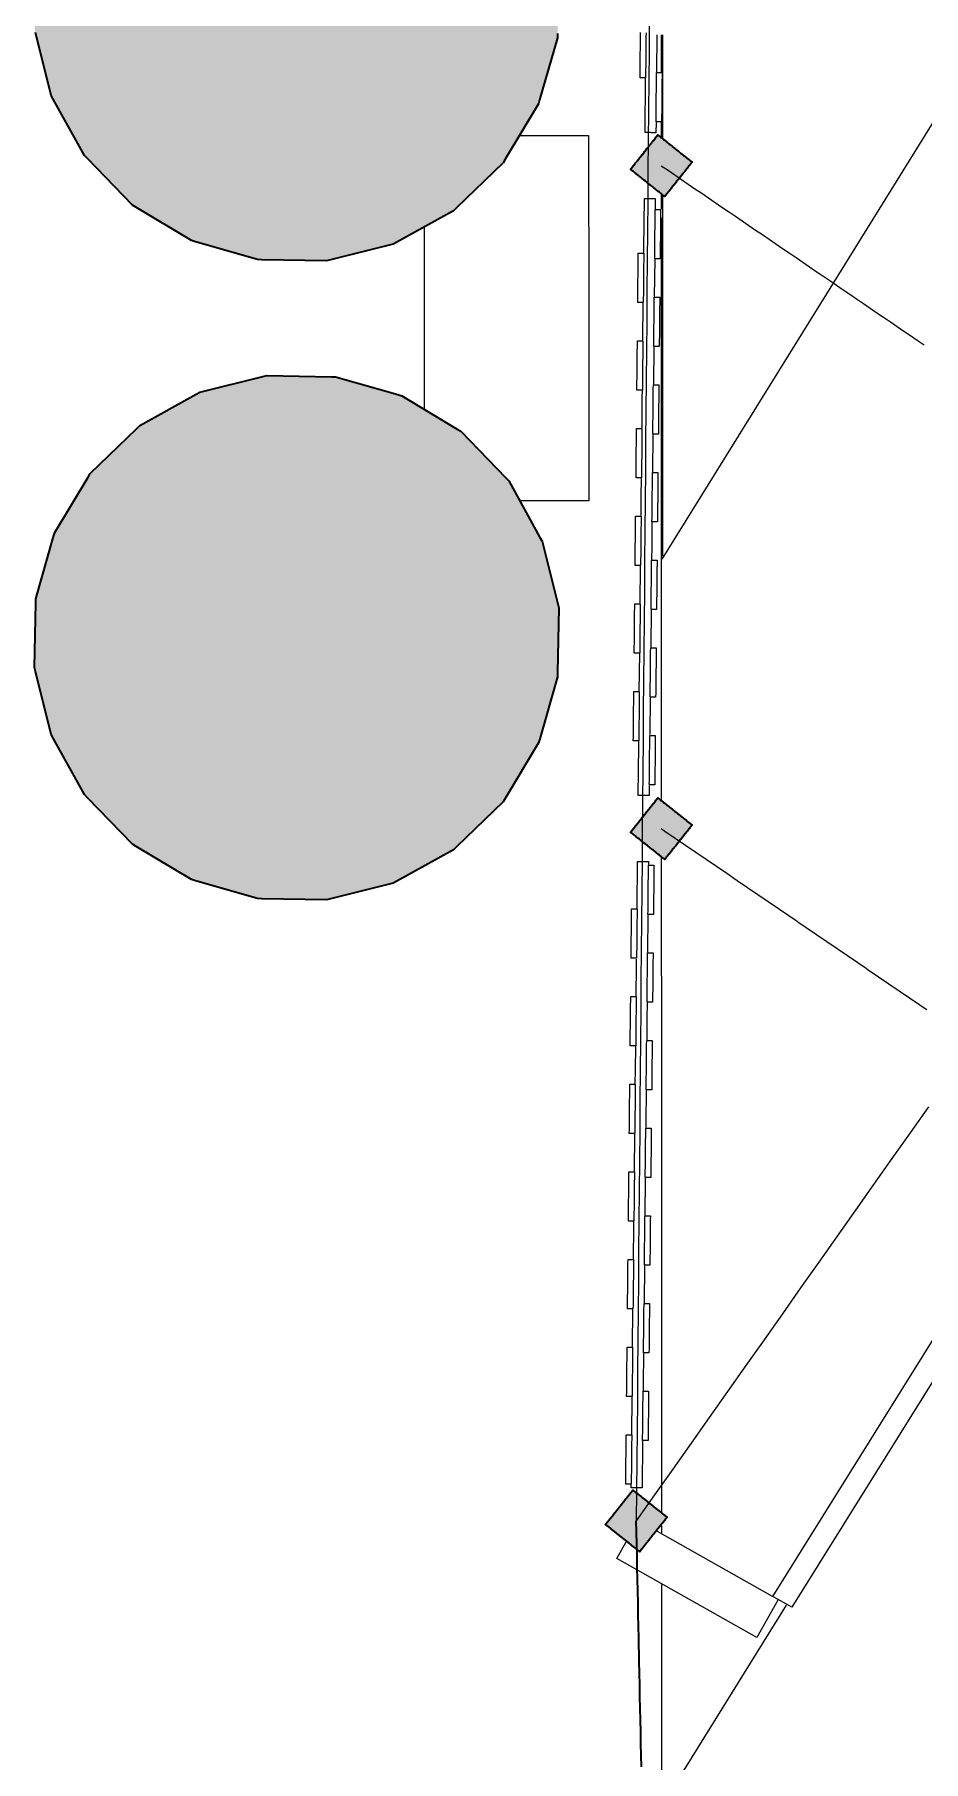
# Model space of a CAD drawing. Header units: millimetres. Extents: x -31757 to 121236, y -27283 to 63658.
# Drawn here: x 23527 to 25962, y 3077 to 7806 of the extents above; entities that cross this region are included whole.
import ezdxf

# ---------------------------------------------------------------- set-up
doc = ezdxf.new("R2010")
doc.units = ezdxf.units.MM
for name, color, linetype, lineweight in [('01_切断（構造・壁）', 7, 'Continuous', 35), ('10_見えがかり', 7, 'Continuous', 13), ('11_見えがかり（家具）', 8, 'Continuous', 9), ('30_敷地・外構', 8, 'Continuous', 9)]:
    doc.layers.add(name, color=color, linetype=linetype, lineweight=lineweight)

msp = doc.modelspace()

# ---------------------------------------------------------------- hatches: boundary and pattern name
at = {"layer": '01_切断（構造・壁）'}
for points in [[(24907.3, 7616.4), (24816, 7464.6), (24810.1, 7454.8), (24682.7, 7331.7), (24674.5, 7323.8), (24519.5, 7237.9), (24509.5, 7232.3), (24337.6, 7189.5), (24326.5, 7186.7), (24149.4, 7189.8), (24137.9, 7190), (23967.7, 7238.8), (23956.6, 7242), (23804.8, 7333.2), (23795, 7339.1), (23671.9, 7466.5), (23664, 7474.8), (23578.1, 7629.7), (23572.5, 7639.7), (23529.7, 7811.6), (23526.9, 7822.7), (23530, 7999.8), (23530.2, 8011.3), (23579, 8181.6), (23582.2, 8192.6), (23673.4, 8344.4), (23679.3, 8354.3), (23806.8, 8477.3), (23815, 8485.3), (23969.9, 8571.1), (23979.9, 8576.7), (24151.8, 8619.6), (24162.9, 8622.3), (24340, 8619.2), (24351.5, 8619), (24521.8, 8570.2), (24532.8, 8567), (24684.6, 8475.8), (24694.5, 8469.9), (24817.5, 8342.5), (24825.5, 8334.2), (24911.3, 8179.3), (24916.9, 8169.3), (24959.8, 7997.4), (24962.5, 7986.3), (24959.4, 7809.2), (24959.2, 7797.7), (24910.4, 7627.5)], [(25167.1, 7431.2), (25165.6, 7432.5), (25159.3, 7437.5), (25160.6, 7439), (25165.5, 7445.3), (25166.8, 7446.8), (25171.8, 7453.1), (25173, 7454.7), (25178, 7460.9), (25179.2, 7462.5), (25184.2, 7468.8), (25185.5, 7470.3), (25190.4, 7476.6), (25191.7, 7478.1), (25196.7, 7484.4), (25197.9, 7486), (25202.9, 7492.2), (25204.1, 7493.8), (25209.1, 7500.1), (25210.4, 7501.6), (25215.3, 7507.9), (25216.6, 7509.5), (25221.6, 7515.7), (25222.8, 7517.3), (25227.8, 7523.5), (25229, 7525.1), (25234, 7531.4), (25235.6, 7530.1), (25241.8, 7525.1), (25243.4, 7523.9), (25249.7, 7518.9), (25251.2, 7517.7), (25257.5, 7512.7), (25259.1, 7511.4), (25265.3, 7506.5), (25266.9, 7505.2), (25273.1, 7500.2), (25274.7, 7499), (25281, 7494), (25282.5, 7492.8), (25288.8, 7487.8), (25290.4, 7486.5), (25296.6, 7481.6), (25298.2, 7480.3), (25304.5, 7475.3), (25306, 7474.1), (25312.3, 7469.1), (25313.8, 7467.9), (25320.1, 7462.9), (25321.7, 7461.6), (25327.9, 7456.7), (25326.7, 7455.1), (25321.7, 7448.8), (25320.5, 7447.3), (25315.5, 7441), (25314.2, 7439.4), (25309.3, 7433.2), (25308, 7431.6), (25303, 7425.4), (25301.8, 7423.8), (25296.8, 7417.5), (25295.6, 7416), (25290.6, 7409.7), (25289.3, 7408.1), (25284.4, 7401.9), (25283.1, 7400.3), (25278.1, 7394.1), (25276.9, 7392.5), (25271.9, 7386.2), (25270.7, 7384.7), (25265.7, 7378.4), (25264.4, 7376.8), (25259.5, 7370.6), (25258.2, 7369), (25253.2, 7362.7), (25251.7, 7364), (25245.4, 7369), (25243.8, 7370.2), (25237.6, 7375.2), (25236, 7376.4), (25229.8, 7381.4), (25228.2, 7382.7), (25221.9, 7387.7), (25220.4, 7388.9), (25214.1, 7393.9), (25212.5, 7395.1), (25206.3, 7400.1), (25204.7, 7401.3), (25198.4, 7406.3), (25196.9, 7407.6), (25190.6, 7412.6), (25189.1, 7413.8), (25182.8, 7418.8), (25181.2, 7420), (25175, 7425), (25173.4, 7426.2)], [(24907.3, 5866.4), (24816.1, 5714.6), (24810.2, 5704.8), (24682.8, 5581.7), (24674.5, 5573.8), (24519.6, 5487.9), (24509.6, 5482.3), (24337.7, 5439.5), (24326.6, 5436.7), (24149.5, 5439.8), (24138, 5440), (23967.8, 5488.8), (23956.7, 5492), (23804.9, 5583.2), (23795.1, 5589.1), (23672, 5716.5), (23664.1, 5724.8), (23578.2, 5879.7), (23572.6, 5889.7), (23529.8, 6061.6), (23527, 6072.7), (23530.1, 6249.8), (23530.3, 6261.3), (23579.1, 6431.6), (23582.3, 6442.6), (23673.5, 6594.4), (23679.4, 6604.3), (23806.9, 6727.3), (23815.1, 6735.3), (23970, 6821.1), (23980, 6826.7), (24151.9, 6869.6), (24163, 6872.3), (24340.1, 6869.2), (24351.6, 6869), (24521.9, 6820.2), (24532.9, 6817), (24684.7, 6725.8), (24694.6, 6719.9), (24817.6, 6592.5), (24825.6, 6584.2), (24911.4, 6429.3), (24917, 6419.3), (24959.9, 6247.4), (24962.6, 6236.3), (24959.5, 6059.2), (24959.3, 6047.7), (24910.5, 5877.5)], [(25167.2, 5615.9), (25165.7, 5617.1), (25159.4, 5622.1), (25160.7, 5623.6), (25165.6, 5629.9), (25166.9, 5631.5), (25171.9, 5637.7), (25173.1, 5639.3), (25178.1, 5645.6), (25179.3, 5647.1), (25184.3, 5653.4), (25185.6, 5654.9), (25190.5, 5661.2), (25191.8, 5662.8), (25196.8, 5669), (25198, 5670.6), (25203, 5676.9), (25204.2, 5678.4), (25209.2, 5684.7), (25210.5, 5686.3), (25215.4, 5692.5), (25216.7, 5694.1), (25221.7, 5700.3), (25222.9, 5701.9), (25227.9, 5708.2), (25229.1, 5709.7), (25234.1, 5716), (25235.7, 5714.7), (25241.9, 5709.8), (25243.5, 5708.5), (25249.8, 5703.5), (25251.3, 5702.3), (25257.6, 5697.3), (25259.2, 5696.1), (25265.4, 5691.1), (25267, 5689.8), (25273.3, 5684.9), (25274.8, 5683.6), (25281.1, 5678.6), (25282.6, 5677.4), (25288.9, 5672.4), (25290.5, 5671.2), (25296.7, 5666.2), (25298.3, 5664.9), (25304.6, 5660), (25306.1, 5658.7), (25312.4, 5653.7), (25313.9, 5652.5), (25320.2, 5647.5), (25321.8, 5646.3), (25328, 5641.3), (25326.8, 5639.7), (25321.8, 5633.5), (25320.6, 5631.9), (25315.6, 5625.6), (25314.3, 5624.1), (25309.4, 5617.8), (25308.1, 5616.2), (25303.1, 5610), (25301.9, 5608.4), (25296.9, 5602.2), (25295.7, 5600.6), (25290.7, 5594.3), (25289.4, 5592.8), (25284.5, 5586.5), (25283.2, 5584.9), (25278.2, 5578.7), (25277, 5577.1), (25272, 5570.9), (25270.8, 5569.3), (25265.8, 5563), (25264.5, 5561.5), (25259.6, 5555.2), (25258.3, 5553.6), (25253.3, 5547.4), (25251.8, 5548.6), (25245.5, 5553.6), (25243.9, 5554.8), (25237.7, 5559.8), (25236.1, 5561.1), (25229.9, 5566.1), (25228.3, 5567.3), (25222, 5572.3), (25220.5, 5573.5), (25214.2, 5578.5), (25212.6, 5579.7), (25206.4, 5584.7), (25204.8, 5586), (25198.5, 5591), (25197, 5592.2), (25190.7, 5597.2), (25189.2, 5598.4), (25182.9, 5603.4), (25181.3, 5604.6), (25175.1, 5609.6), (25173.5, 5610.9)], [(25098.7, 3720.2), (25098.3, 3720.5), (25090.9, 3726.4), (25091.2, 3726.8), (25097.1, 3734.3), (25097.5, 3734.7), (25103.4, 3742.1), (25103.7, 3742.5), (25109.6, 3749.9), (25109.9, 3750.3), (25115.8, 3757.7), (25116.1, 3758.2), (25122, 3765.6), (25122.4, 3766), (25128.3, 3773.4), (25128.6, 3773.8), (25134.5, 3781.2), (25134.8, 3781.6), (25140.7, 3789), (25141, 3789.5), (25146.9, 3796.9), (25147.3, 3797.3), (25153.2, 3804.7), (25153.5, 3805.1), (25159.4, 3812.5), (25159.7, 3812.9), (25165.6, 3820.3), (25166, 3820), (25173.4, 3814.1), (25173.8, 3813.8), (25181.3, 3807.9), (25181.7, 3807.6), (25189.1, 3801.7), (25189.5, 3801.3), (25196.9, 3795.4), (25197.3, 3795.1), (25204.7, 3789.2), (25205.2, 3788.9), (25212.6, 3783), (25213, 3782.7), (25220.4, 3776.8), (25220.8, 3776.4), (25228.2, 3770.5), (25228.6, 3770.2), (25236, 3764.3), (25236.5, 3764), (25243.9, 3758.1), (25244.3, 3757.8), (25251.7, 3751.9), (25252.1, 3751.5), (25259.5, 3745.6), (25259.2, 3745.2), (25253.3, 3737.8), (25253, 3737.4), (25247.1, 3730), (25246.7, 3729.6), (25240.8, 3722.2), (25240.5, 3721.8), (25234.6, 3714.3), (25234.3, 3713.9), (25228.4, 3706.5), (25228.1, 3706.1), (25222.2, 3698.7), (25221.8, 3698.3), (25215.9, 3690.9), (25215.6, 3690.5), (25209.7, 3683), (25209.4, 3682.6), (25203.5, 3675.2), (25203.2, 3674.8), (25197.3, 3667.4), (25196.9, 3667), (25191, 3659.6), (25190.7, 3659.1), (25184.8, 3651.7), (25184.4, 3652.1), (25177, 3658), (25176.6, 3658.3), (25169.2, 3664.2), (25168.8, 3664.5), (25161.3, 3670.4), (25160.9, 3670.7), (25153.5, 3676.6), (25153.1, 3677), (25145.7, 3682.9), (25145.3, 3683.2), (25137.9, 3689.1), (25137.5, 3689.4), (25130, 3695.3), (25129.6, 3695.6), (25122.2, 3701.5), (25121.8, 3701.9), (25114.4, 3707.8), (25114, 3708.1), (25106.6, 3714), (25106.1, 3714.3)]]:
    msp.add_hatch(color=7, dxfattribs=at).paths.add_polyline_path(points)

# ---------------------------------------------------------------- linework, layer by layer
for points in [[(24907.3, 7616.4), (24816, 7464.6), (24810.1, 7454.8), (24682.7, 7331.7), (24674.5, 7323.8), (24519.5, 7237.9), (24509.5, 7232.3), (24337.6, 7189.5), (24326.5, 7186.7), (24149.4, 7189.8), (24137.9, 7190), (23967.7, 7238.8), (23956.6, 7242), (23804.8, 7333.2), (23795, 7339.1), (23671.9, 7466.5), (23664, 7474.8), (23578.1, 7629.7), (23572.5, 7639.7), (23529.7, 7811.6)], [(24959.4, 7809.2), (24959.2, 7797.7), (24910.4, 7627.5), (24907.3, 7616.4)], [(25167.1, 7431.2), (25165.6, 7432.5), (25159.3, 7437.5), (25160.6, 7439), (25165.5, 7445.3), (25166.8, 7446.8), (25171.8, 7453.1), (25173, 7454.7), (25178, 7460.9), (25179.2, 7462.5), (25184.2, 7468.8), (25185.5, 7470.3), (25190.4, 7476.6), (25191.7, 7478.1), (25196.7, 7484.4), (25197.9, 7486), (25202.9, 7492.2), (25204.1, 7493.8), (25209.1, 7500.1), (25210.4, 7501.6), (25215.3, 7507.9), (25216.6, 7509.5), (25221.6, 7515.7), (25222.8, 7517.3), (25227.8, 7523.5), (25229, 7525.1), (25234, 7531.4), (25235.6, 7530.1), (25241.8, 7525.1), (25243.4, 7523.9), (25249.7, 7518.9), (25251.2, 7517.7), (25257.5, 7512.7), (25259.1, 7511.4), (25265.3, 7506.5), (25266.9, 7505.2), (25273.1, 7500.2), (25274.7, 7499), (25281, 7494), (25282.5, 7492.8), (25288.8, 7487.8), (25290.4, 7486.5), (25296.6, 7481.6), (25298.2, 7480.3), (25304.5, 7475.3), (25306, 7474.1), (25312.3, 7469.1), (25313.8, 7467.9), (25320.1, 7462.9), (25321.7, 7461.6), (25327.9, 7456.7), (25326.7, 7455.1), (25321.7, 7448.8), (25320.5, 7447.3), (25315.5, 7441), (25314.2, 7439.4), (25309.3, 7433.2), (25308, 7431.6), (25303, 7425.4), (25301.8, 7423.8), (25296.8, 7417.5), (25295.6, 7416), (25290.6, 7409.7), (25289.3, 7408.1), (25284.4, 7401.9), (25283.1, 7400.3), (25278.1, 7394.1), (25276.9, 7392.5), (25271.9, 7386.2), (25270.7, 7384.7), (25265.7, 7378.4), (25264.4, 7376.8), (25259.5, 7370.6), (25258.2, 7369), (25253.2, 7362.7), (25251.7, 7364), (25245.4, 7369), (25243.8, 7370.2), (25237.6, 7375.2), (25236, 7376.4), (25229.8, 7381.4), (25228.2, 7382.7), (25221.9, 7387.7), (25220.4, 7388.9), (25214.1, 7393.9), (25212.5, 7395.1), (25206.3, 7400.1), (25204.7, 7401.3), (25198.4, 7406.3), (25196.9, 7407.6), (25190.6, 7412.6), (25189.1, 7413.8), (25182.8, 7418.8), (25181.2, 7420), (25175, 7425), (25173.4, 7426.2), (25167.1, 7431.2)], [(24907.3, 5866.4), (24816.1, 5714.6), (24810.2, 5704.8), (24682.8, 5581.7), (24674.5, 5573.8), (24519.6, 5487.9), (24509.6, 5482.3), (24337.7, 5439.5), (24326.6, 5436.7), (24149.5, 5439.8), (24138, 5440), (23967.8, 5488.8), (23956.7, 5492), (23804.9, 5583.2), (23795.1, 5589.1), (23672, 5716.5), (23664.1, 5724.8), (23578.2, 5879.7), (23572.6, 5889.7), (23529.8, 6061.6), (23527, 6072.7), (23530.1, 6249.8), (23530.3, 6261.3), (23579.1, 6431.6), (23582.3, 6442.6), (23673.5, 6594.4), (23679.4, 6604.3), (23806.9, 6727.3), (23815.1, 6735.3), (23970, 6821.1), (23980, 6826.7), (24151.9, 6869.6), (24163, 6872.3), (24340.1, 6869.2), (24351.6, 6869), (24521.9, 6820.2), (24532.9, 6817), (24684.7, 6725.8), (24694.6, 6719.9), (24817.6, 6592.5), (24825.6, 6584.2), (24911.4, 6429.3), (24917, 6419.3), (24959.9, 6247.4), (24962.6, 6236.3), (24959.5, 6059.2), (24959.3, 6047.7), (24910.5, 5877.5), (24907.3, 5866.4)], [(25167.2, 5615.9), (25165.7, 5617.1), (25159.4, 5622.1), (25160.7, 5623.6), (25165.6, 5629.9), (25166.9, 5631.5), (25171.9, 5637.7), (25173.1, 5639.3), (25178.1, 5645.6), (25179.3, 5647.1), (25184.3, 5653.4), (25185.6, 5654.9), (25190.5, 5661.2), (25191.8, 5662.8), (25196.8, 5669), (25198, 5670.6), (25203, 5676.9), (25204.2, 5678.4), (25209.2, 5684.7), (25210.5, 5686.3), (25215.4, 5692.5), (25216.7, 5694.1), (25221.7, 5700.3), (25222.9, 5701.9), (25227.9, 5708.2), (25229.1, 5709.7), (25234.1, 5716), (25235.7, 5714.7), (25241.9, 5709.8), (25243.5, 5708.5), (25249.8, 5703.5), (25251.3, 5702.3), (25257.6, 5697.3), (25259.2, 5696.1), (25265.4, 5691.1), (25267, 5689.8), (25273.3, 5684.9), (25274.8, 5683.6), (25281.1, 5678.6), (25282.6, 5677.4), (25288.9, 5672.4), (25290.5, 5671.2), (25296.7, 5666.2), (25298.3, 5664.9), (25304.6, 5660), (25306.1, 5658.7), (25312.4, 5653.7), (25313.9, 5652.5), (25320.2, 5647.5), (25321.8, 5646.3), (25328, 5641.3), (25326.8, 5639.7), (25321.8, 5633.5), (25320.6, 5631.9), (25315.6, 5625.6), (25314.3, 5624.1), (25309.4, 5617.8), (25308.1, 5616.2), (25303.1, 5610), (25301.9, 5608.4), (25296.9, 5602.2), (25295.7, 5600.6), (25290.7, 5594.3), (25289.4, 5592.8), (25284.5, 5586.5), (25283.2, 5584.9), (25278.2, 5578.7), (25277, 5577.1), (25272, 5570.9), (25270.8, 5569.3), (25265.8, 5563), (25264.5, 5561.5), (25259.6, 5555.2), (25258.3, 5553.6), (25253.3, 5547.4), (25251.8, 5548.6), (25245.5, 5553.6), (25243.9, 5554.8), (25237.7, 5559.8), (25236.1, 5561.1), (25229.9, 5566.1), (25228.3, 5567.3), (25222, 5572.3), (25220.5, 5573.5), (25214.2, 5578.5), (25212.6, 5579.7), (25206.4, 5584.7), (25204.8, 5586), (25198.5, 5591), (25197, 5592.2), (25190.7, 5597.2), (25189.2, 5598.4), (25182.9, 5603.4), (25181.3, 5604.6), (25175.1, 5609.6), (25173.5, 5610.9), (25167.2, 5615.9)], [(25098.7, 3720.2), (25098.3, 3720.5), (25090.9, 3726.4), (25091.2, 3726.8), (25097.1, 3734.3), (25097.5, 3734.7), (25103.4, 3742.1), (25103.7, 3742.5), (25109.6, 3749.9), (25109.9, 3750.3), (25115.8, 3757.7), (25116.1, 3758.2), (25122, 3765.6), (25122.4, 3766), (25128.3, 3773.4), (25128.6, 3773.8), (25134.5, 3781.2), (25134.8, 3781.6), (25140.7, 3789), (25141, 3789.5), (25146.9, 3796.9), (25147.3, 3797.3), (25153.2, 3804.7), (25153.5, 3805.1), (25159.4, 3812.5), (25159.7, 3812.9), (25165.6, 3820.3), (25166, 3820), (25173.4, 3814.1), (25173.8, 3813.8), (25181.3, 3807.9), (25181.7, 3807.6), (25189.1, 3801.7), (25189.5, 3801.3), (25196.9, 3795.4), (25197.3, 3795.1), (25204.7, 3789.2), (25205.2, 3788.9), (25212.6, 3783), (25213, 3782.7), (25220.4, 3776.8), (25220.8, 3776.4), (25228.2, 3770.5), (25228.6, 3770.2), (25236, 3764.3), (25236.5, 3764), (25243.9, 3758.1), (25244.3, 3757.8), (25251.7, 3751.9), (25252.1, 3751.5), (25259.5, 3745.6), (25259.2, 3745.2), (25253.3, 3737.8), (25253, 3737.4), (25247.1, 3730), (25246.7, 3729.6), (25240.8, 3722.2), (25240.5, 3721.8), (25234.6, 3714.3), (25234.3, 3713.9), (25228.4, 3706.5), (25228.1, 3706.1), (25222.2, 3698.7), (25221.8, 3698.3), (25215.9, 3690.9), (25215.6, 3690.5), (25209.7, 3683), (25209.4, 3682.6), (25203.5, 3675.2), (25203.2, 3674.8), (25197.3, 3667.4), (25196.9, 3667), (25191, 3659.6), (25190.7, 3659.1), (25184.8, 3651.7), (25184.4, 3652.1), (25177, 3658), (25176.6, 3658.3), (25169.2, 3664.2), (25168.8, 3664.5), (25161.3, 3670.4), (25160.9, 3670.7), (25153.5, 3676.6), (25153.1, 3677), (25145.7, 3682.9), (25145.3, 3683.2), (25137.9, 3689.1), (25137.5, 3689.4), (25130, 3695.3), (25129.6, 3695.6), (25122.2, 3701.5), (25121.8, 3701.9), (25114.4, 3707.8), (25114, 3708.1), (25106.6, 3714), (25106.1, 3714.3), (25098.7, 3720.2)], [(25189.2, 3062.3), (25188.6, 3093.5), (25188.6, 3094.4), (25187.9, 3125.6), (25187.9, 3126.5), (25187.2, 3157.8), (25187.2, 3158.7), (25186.6, 3189.9), (25186.6, 3190.8), (25185.9, 3222), (25185.9, 3222.9), (25185.2, 3254.1), (25185.2, 3255), (25184.6, 3286.3), (25184.6, 3287.2), (25183.9, 3318.4), (25183.9, 3319.3), (25183.2, 3350.5), (25183.2, 3351.4), (25182.6, 3382.6), (25182.5, 3383.5), (25181.9, 3414.8), (25181.9, 3415.7), (25181.2, 3446.9), (25181.2, 3447.8), (25180.6, 3479), (25180.5, 3479.9), (25179.9, 3511.2), (25179.9, 3512), (25179.2, 3543.3), (25179.2, 3544.2), (25178.6, 3575.4), (25178.5, 3576.3), (25177.9, 3607.5), (25177.9, 3608.4), (25177.2, 3639.7), (25177.2, 3640.6), (25176.6, 3671.8), (25176.5, 3672.7), (25175.9, 3703.9), (25175.9, 3704.8), (25175.2, 3736)]]:
    msp.add_lwpolyline(points, dxfattribs=at)
at = {"layer": '10_見えがかり'}
for points in [[(25245.7, 6369.4), (28250.5, 11210.9)], [(25548.7, 3528.9), (28639.8, 8482.1)], [(28691.2, 8451.1), (25600.9, 3499.4), (25548.7, 3528.9)], [(25201.8, 7811.4), (25201.7, 7800.1), (25201.6, 7788.9), (25201.5, 7777.6), (25201.3, 7766.4), (25201.2, 7755.1), (25201, 7732.6), (25200.9, 7721.4), (25200.8, 7710.1), (25200.7, 7698.9), (25200.5, 7687.6), (25199.3, 7687.7), (25198, 7687.7), (25196.8, 7687.7), (25195.5, 7687.7), (25194.3, 7687.7), (25191.8, 7687.7), (25190.5, 7687.8), (25189.3, 7687.8), (25188, 7687.8), (25186.8, 7687.8), (25185.5, 7687.8), (25185.7, 7699.1), (25185.8, 7710.3), (25185.9, 7721.5), (25186, 7732.8), (25186.1, 7744), (25186.2, 7755.3)], [(25186.2, 7755.3), (25186.3, 7766.5), (25186.5, 7777.8), (25186.6, 7789), (25186.8, 7811.5)], [(25231.7, 7805.3), (25230.7, 7704.3)], [(25243.6, 7805.2), (25243.6, 7704.2)], [(25247.7, 7523), (25247.7, 7805.4)], [(25229.3, 7565.3), (25229, 7537.4), (25224, 7537.5), (25221.5, 7537.5), (25219, 7537.5), (25216.5, 7537.5), (25214, 7537.6), (25211.5, 7537.6), (25209, 7537.6), (25206.5, 7537.6), (25204, 7537.7), (25201.5, 7537.7), (25199, 7537.7), (25200.5, 7685.6)], [(25230, 7634.8), (25230.2, 7657.3), (25230.3, 7668.6), (25230.5, 7679.8), (25230.6, 7691.1), (25230.7, 7702.3), (25231.9, 7702.3), (25233.2, 7702.3), (25235.7, 7702.3), (25238.2, 7702.3), (25240.7, 7702.2), (25241.9, 7702.2), (25243.2, 7702.2), (25244.4, 7702.2), (25245.7, 7702.2), (25245.6, 7690.9), (25245.5, 7679.7), (25245.3, 7668.4), (25245.2, 7657.2), (25245, 7634.7), (25244.8, 7612.2), (25244.7, 7600.9), (25244.4, 7578.4), (25244.3, 7567.2), (25243.1, 7567.2), (25241.8, 7567.2), (25240.6, 7567.2), (25239.3, 7567.2), (25238.1, 7567.3), (25236.8, 7567.3), (25235.6, 7567.3), (25233.1, 7567.3), (25231.8, 7567.3), (25230.6, 7567.3), (25229.3, 7567.3), (25229.4, 7578.6), (25229.5, 7589.8), (25229.7, 7601.1), (25229.8, 7612.3), (25229.9, 7623.6), (25230, 7634.8)], [(25243.6, 7565.2), (25243.6, 7526.3)], [(25195.7, 7209.4), (25195.8, 7221.1), (25197.2, 7357.3), (25202.2, 7357.3), (25204.7, 7357.3), (25207.2, 7357.2), (25209.7, 7357.2), (25219.7, 7357.1), (25222.2, 7357.1), (25227.2, 7357), (25226.9, 7329.1)], [(25243.6, 7367.8), (25243.6, 7327.9)], [(25247.8, 6376.6), (25247.8, 7364.6)], [(25226.2, 7259.6), (25226.4, 7282.1), (25226.5, 7293.3), (25226.7, 7315.8), (25226.9, 7327.1), (25228.1, 7327.1), (25229.4, 7327.1), (25231.9, 7327), (25233.1, 7327), (25234.4, 7327), (25235.6, 7327), (25236.9, 7327), (25239.4, 7327), (25240.6, 7326.9), (25241.9, 7326.9), (25241.7, 7315.7), (25241.6, 7304.4), (25241.5, 7293.2), (25241.4, 7281.9), (25241.2, 7259.4), (25241.1, 7248.2), (25240.9, 7236.9), (25240.8, 7225.7), (25240.7, 7214.4), (25240.6, 7203.2), (25240.5, 7191.9), (25239.2, 7191.9), (25238, 7192), (25236.7, 7192), (25234.2, 7192), (25233, 7192), (25231.7, 7192), (25230.5, 7192), (25228, 7192.1), (25226.7, 7192.1), (25225.5, 7192.1), (25225.6, 7203.3), (25225.9, 7237.1), (25226.1, 7248.3), (25226.2, 7259.6)], [(25243.6, 7304.6), (25243.7, 6904), (25243.7, 5904.1), (25243.7, 5710.9)], [(25183.1, 7207.5), (25185.6, 7207.5), (25186.9, 7207.5), (25188.1, 7207.5), (25189.4, 7207.5), (25190.6, 7207.4), (25193.1, 7207.4), (25194.4, 7207.4), (25195.6, 7207.4), (25195.5, 7196.1), (25195.4, 7184.9), (25195.3, 7173.6), (25195.2, 7162.4), (25194.9, 7139.9), (25194.7, 7117.4), (25194.6, 7106.2), (25194.5, 7094.9), (25194.4, 7083.7), (25194.3, 7072.4), (25193, 7072.4), (25191.8, 7072.4), (25190.5, 7072.4), (25189.3, 7072.5), (25188, 7072.5), (25186.8, 7072.5), (25185.5, 7072.5), (25184.3, 7072.5), (25183, 7072.5), (25181.8, 7072.5), (25180.5, 7072.5), (25179.3, 7072.6), (25179.4, 7083.8), (25179.5, 7095.1), (25179.6, 7106.3), (25179.7, 7117.6), (25179.8, 7128.8), (25180.1, 7151.3), (25180.2, 7162.6), (25180.5, 7196.3), (25180.6, 7207.5), (25183.1, 7207.5)], [(25225.5, 7190.1), (25224.4, 7089.1)], [(25193.2, 6969.4), (25194.2, 7070.4)], [(25223.7, 7019.6), (25223.8, 7030.8), (25224, 7042.1), (25224.2, 7064.6), (25224.3, 7075.8), (25224.4, 7087.1), (25225.7, 7087.1), (25226.9, 7087.1), (25228.2, 7087.1), (25229.4, 7087), (25230.7, 7087), (25233.2, 7087), (25235.7, 7087), (25236.9, 7087), (25238.2, 7087), (25239.4, 7086.9), (25239.3, 7075.7), (25239.1, 7053.2), (25238.8, 7030.7), (25238.6, 7008.2), (25238.4, 6985.7), (25238.1, 6963.2), (25238, 6951.9), (25236.8, 6952), (25235.5, 6952), (25234.3, 6952), (25233, 6952), (25231.8, 6952), (25230.5, 6952), (25229.3, 6952), (25228, 6952.1), (25226.8, 6952.1), (25225.5, 6952.1), (25224.3, 6952.1), (25223, 6952.1), (25223.1, 6963.4), (25223.3, 6974.6), (25223.4, 6985.9), (25223.5, 6997.1), (25223.6, 7008.3), (25223.7, 7019.6)], [(25177.5, 6900.1), (25177.6, 6911.3), (25177.7, 6922.6), (25177.8, 6933.8), (25178.1, 6956.3), (25178.2, 6967.6), (25179.4, 6967.5), (25180.7, 6967.5), (25181.9, 6967.5), (25183.2, 6967.5), (25184.4, 6967.5), (25185.7, 6967.5), (25186.9, 6967.5), (25189.4, 6967.4), (25190.7, 6967.4), (25191.9, 6967.4), (25193.2, 6967.4), (25193.1, 6956.2), (25193, 6944.9), (25192.8, 6933.7), (25192.7, 6922.4), (25192.6, 6911.2), (25192.5, 6899.9), (25192.4, 6888.7), (25192.3, 6877.4), (25192.2, 6866.2), (25192, 6854.9), (25191.9, 6843.7), (25191.8, 6832.4), (25190.6, 6832.4), (25189.3, 6832.4), (25188.1, 6832.5), (25186.8, 6832.5), (25185.6, 6832.5), (25184.3, 6832.5), (25183.1, 6832.5), (25181.8, 6832.5), (25180.6, 6832.5), (25179.3, 6832.5), (25178.1, 6832.6), (25176.8, 6832.6), (25176.9, 6843.8), (25177, 6855.1), (25177.2, 6866.3), (25177.3, 6877.6), (25177.5, 6900.1)], [(25223, 6950.1), (25222, 6849.1)], [(25190.8, 6729.4), (25191.6, 6812.4), (25191.8, 6830.4)], [(25221.3, 6779.6), (25221.5, 6802.1), (25221.7, 6824.6), (25221.8, 6835.9), (25222, 6847.1), (25223.2, 6847.1), (25224.5, 6847.1), (25225.7, 6847.1), (25227, 6847.1), (25229.5, 6847), (25232, 6847), (25233.2, 6847), (25234.5, 6847), (25235.7, 6847), (25237, 6847), (25236.8, 6835.7), (25236.7, 6824.5), (25236.6, 6813.2), (25236.5, 6802), (25236.4, 6790.7), (25236.3, 6779.5), (25236, 6757), (25235.7, 6723.2), (25235.6, 6712), (25234.3, 6712), (25233.1, 6712), (25230.6, 6712), (25229.3, 6712), (25226.8, 6712.1), (25224.3, 6712.1), (25223.1, 6712.1), (25221.8, 6712.1), (25220.6, 6712.1), (25220.7, 6723.4), (25220.8, 6734.6), (25220.9, 6745.9), (25221, 6757.1), (25221.2, 6768.4), (25221.3, 6779.6)], [(25175.1, 6660.1), (25175.2, 6671.3), (25175.3, 6682.6), (25175.5, 6705.1), (25175.6, 6716.3), (25175.7, 6727.6), (25177, 6727.6), (25178.2, 6727.5), (25179.5, 6727.5), (25180.7, 6727.5), (25182, 6727.5), (25183.2, 6727.5), (25184.5, 6727.5), (25185.7, 6727.5), (25187, 6727.5), (25188.2, 6727.4), (25189.5, 6727.4), (25190.7, 6727.4), (25190.6, 6716.2), (25190.5, 6704.9), (25190.4, 6693.7), (25190.3, 6682.4), (25190.1, 6659.9), (25189.9, 6648.7), (25189.8, 6637.4), (25189.7, 6626.2), (25189.6, 6614.9), (25189.5, 6603.7), (25189.4, 6592.4), (25188.1, 6592.4), (25186.9, 6592.5), (25185.6, 6592.5), (25184.4, 6592.5), (25183.1, 6592.5), (25180.6, 6592.5), (25179.4, 6592.5), (25176.9, 6592.6), (25175.6, 6592.6), (25174.4, 6592.6), (25174.5, 6603.8), (25174.6, 6615.1), (25174.7, 6626.3), (25174.8, 6637.6), (25174.9, 6648.8), (25175.1, 6660.1)], [(25220.6, 6710.1), (25219.5, 6609.1)], [(25188.3, 6489.4), (25188.8, 6539.9), (25189.3, 6590.4)], [(25218.9, 6550.9), (25219.1, 6562.1), (25219.2, 6573.4), (25219.3, 6584.6), (25219.4, 6595.9), (25219.5, 6607.1), (25220.8, 6607.1), (25222, 6607.1), (25224.5, 6607.1), (25225.8, 6607.1), (25228.3, 6607), (25229.5, 6607), (25232, 6607), (25233.3, 6607), (25234.5, 6607), (25234.4, 6595.7), (25234.3, 6584.5), (25234.2, 6573.2), (25234.1, 6562), (25233.8, 6539.5), (25233.7, 6528.2), (25233.6, 6517), (25233.5, 6505.7), (25233.4, 6494.5), (25233.2, 6483.2), (25233.1, 6472), (25231.9, 6472), (25230.6, 6472), (25229.4, 6472), (25228.1, 6472), (25226.9, 6472), (25224.4, 6472.1), (25223.1, 6472.1), (25221.9, 6472.1), (25220.6, 6472.1), (25219.4, 6472.1), (25218.1, 6472.1), (25218.3, 6483.4), (25218.4, 6494.6), (25218.5, 6505.9), (25218.6, 6517.1), (25218.9, 6550.9)], [(25175.8, 6487.6), (25178.3, 6487.5), (25180.8, 6487.5), (25183.3, 6487.5), (25184.5, 6487.5), (25185.8, 6487.5), (25187, 6487.4), (25188.3, 6487.4), (25188.2, 6476.2), (25188.1, 6464.9), (25187.9, 6453.7), (25187.8, 6442.4), (25187.7, 6431.2), (25187.6, 6419.9), (25187.5, 6408.7), (25187.4, 6397.4), (25187.3, 6386.2), (25187, 6363.7), (25186.9, 6352.4), (25185.7, 6352.5), (25184.4, 6352.5), (25180.7, 6352.5), (25178.2, 6352.5), (25175.7, 6352.6), (25174.4, 6352.6), (25173.2, 6352.6), (25171.9, 6352.6), (25172, 6363.8), (25172.1, 6375.1), (25172.3, 6386.3), (25172.4, 6397.6), (25172.5, 6408.8), (25172.6, 6420.1), (25172.8, 6442.6), (25172.9, 6453.8), (25173.1, 6465.1), (25173.2, 6476.3), (25173.3, 6487.6), (25175.8, 6487.6)], [(25218.1, 6470.1), (25217.4, 6403.4), (25217.1, 6369.1)], [(25185.9, 6249.4), (25186.9, 6350.4)], [(25219.6, 6367.1), (25220.8, 6367.1), (25222.1, 6367.1), (25224.6, 6367.1), (25225.8, 6367), (25227.1, 6367), (25228.3, 6367), (25229.6, 6367), (25230.8, 6367), (25232.1, 6367), (25231.9, 6355.7), (25231.8, 6344.5), (25231.7, 6333.2), (25231.6, 6322), (25231.4, 6299.5), (25231.3, 6288.2), (25231.1, 6277), (25230.9, 6254.5), (25230.8, 6243.2), (25230.7, 6232), (25229.4, 6232), (25228.2, 6232), (25226.9, 6232), (25225.7, 6232), (25224.4, 6232.1), (25223.2, 6232.1), (25221.9, 6232.1), (25219.4, 6232.1), (25218.2, 6232.1), (25216.9, 6232.1), (25215.7, 6232.1), (25215.8, 6243.4), (25215.9, 6254.6), (25216, 6265.9), (25216.1, 6277.1), (25216.3, 6288.4), (25216.4, 6299.6), (25216.6, 6322.1), (25216.7, 6333.4), (25216.8, 6344.6), (25216.9, 6355.9), (25217.1, 6367.1), (25219.6, 6367.1)], [(25170.2, 6180.1), (25170.3, 6191.4), (25170.4, 6202.6), (25170.5, 6213.9), (25170.6, 6225.1), (25170.7, 6236.3), (25170.8, 6247.6), (25172.1, 6247.6), (25173.3, 6247.6), (25174.6, 6247.6), (25175.8, 6247.5), (25177.1, 6247.5), (25178.3, 6247.5), (25179.6, 6247.5), (25180.8, 6247.5), (25183.3, 6247.5), (25184.6, 6247.5), (25185.8, 6247.4), (25185.7, 6236.2), (25185.4, 6202.4), (25185.2, 6179.9), (25184.9, 6157.5), (25184.8, 6146.2), (25184.6, 6123.7), (25184.5, 6112.5), (25183.2, 6112.5), (25180.7, 6112.5), (25179.5, 6112.5), (25178.2, 6112.5), (25175.7, 6112.5), (25174.5, 6112.6), (25173.2, 6112.6), (25170.7, 6112.6), (25169.5, 6112.6), (25169.6, 6123.9), (25169.8, 6146.4), (25169.9, 6157.6), (25170.2, 6180.1)], [(25215.7, 6230.1), (25214.7, 6130.9), (25214.6, 6129.1)], [(25183.4, 6009.5), (25184.4, 6110.5)], [(25217.1, 6127.1), (25219.6, 6127.1), (25220.9, 6127.1), (25222.1, 6127.1), (25224.6, 6127), (25225.9, 6127), (25227.1, 6127), (25228.4, 6127), (25229.6, 6127), (25229.5, 6115.7), (25229.4, 6104.5), (25229.3, 6093.2), (25229.2, 6082), (25228.9, 6059.5), (25228.8, 6048.2), (25228.7, 6037), (25228.6, 6025.7), (25228.5, 6014.5), (25228.4, 6003.2), (25228.2, 5992), (25227, 5992), (25225.7, 5992), (25224.5, 5992), (25223.2, 5992.1), (25222, 5992.1), (25220.7, 5992.1), (25219.5, 5992.1), (25218.2, 5992.1), (25217, 5992.1), (25215.7, 5992.1), (25214.5, 5992.1), (25213.2, 5992.2), (25213.4, 6003.4), (25213.5, 6014.7), (25213.6, 6025.9), (25213.7, 6037.2), (25213.8, 6048.4), (25213.9, 6059.6), (25214.2, 6082.1), (25214.3, 6093.4), (25214.5, 6115.9), (25214.6, 6127.1), (25217.1, 6127.1)], [(25167.8, 5951.4), (25167.9, 5962.6), (25168, 5973.9), (25168.3, 5996.4), (25168.4, 6007.6), (25169.6, 6007.6), (25170.9, 6007.6), (25172.1, 6007.6), (25174.6, 6007.5), (25175.9, 6007.5), (25177.1, 6007.5), (25178.4, 6007.5), (25180.9, 6007.5), (25182.1, 6007.5), (25183.4, 6007.5), (25183.3, 5996.2), (25183.2, 5985), (25182.9, 5962.5), (25182.8, 5951.2), (25182.7, 5940), (25182.5, 5917.5), (25182.4, 5906.2), (25182.2, 5895), (25182.1, 5883.7), (25182, 5872.5), (25180.8, 5872.5), (25178.3, 5872.5), (25177, 5872.5), (25175.8, 5872.5), (25173.3, 5872.6), (25172, 5872.6), (25169.5, 5872.6), (25168.3, 5872.6), (25167, 5872.6), (25167.1, 5883.9), (25167.4, 5906.4), (25167.5, 5917.6), (25167.8, 5951.4)], [(25213.2, 5990.2), (25212.2, 5889.2)], [(25210.8, 5750.2), (25210.5, 5722.2), (25208, 5722.3), (25205.5, 5722.3), (25195.5, 5722.4), (25193, 5722.4), (25190.5, 5722.4), (25188, 5722.5), (25185.5, 5722.5), (25180.5, 5722.5), (25181.9, 5858.8), (25182, 5870.5)], [(25214.7, 5887.1), (25217.2, 5887.1), (25218.4, 5887.1), (25220.9, 5887.1), (25222.2, 5887.1), (25223.4, 5887), (25224.7, 5887), (25225.9, 5887), (25227.2, 5887), (25227.1, 5875.8), (25226.9, 5864.5), (25226.8, 5853.3), (25226.7, 5842), (25226.5, 5819.5), (25226.4, 5808.3), (25226.2, 5797), (25226.1, 5785.8), (25226, 5774.5), (25225.9, 5763.3), (25225.8, 5752), (25224.5, 5752), (25223.3, 5752), (25222, 5752.1), (25220.8, 5752.1), (25219.5, 5752.1), (25217, 5752.1), (25215.8, 5752.1), (25214.5, 5752.1), (25213.3, 5752.1), (25212, 5752.2), (25210.8, 5752.2), (25210.9, 5763.4), (25211, 5774.7), (25211.1, 5785.9), (25211.2, 5797.2), (25211.4, 5808.4), (25211.5, 5819.7), (25211.6, 5830.9), (25211.7, 5842.2), (25211.8, 5853.4), (25211.9, 5864.7), (25212.1, 5875.9), (25212.2, 5887.2), (25214.7, 5887.1)], [(25177.3, 5413.7), (25178.6, 5542.1), (25181.1, 5542.1)], [(25181.1, 5542.1), (25183.6, 5542.1), (25186.1, 5542.1), (25188.6, 5542), (25191.1, 5542), (25196.1, 5542), (25198.6, 5541.9), (25201.1, 5541.9), (25203.6, 5541.9), (25206.1, 5541.9), (25208.6, 5541.8), (25208.6, 5533.4)], [(25243.7, 5552.5), (25243.8, 4904.2), (25243.8, 3760.7)], [(25207.8, 5463.9), (25208, 5475.2), (25208.1, 5486.4), (25208.2, 5497.7), (25208.3, 5508.9), (25208.4, 5520.2), (25208.5, 5531.4), (25209.8, 5531.4), (25211, 5531.4), (25212.3, 5531.4), (25213.5, 5531.4), (25214.8, 5531.4), (25216, 5531.3), (25217.3, 5531.3), (25218.5, 5531.3), (25222.3, 5531.3), (25223.5, 5531.3), (25223.4, 5520), (25223.3, 5508.8), (25223.2, 5497.5), (25223.1, 5486.3), (25223, 5475), (25222.8, 5463.8), (25222.6, 5441.3), (25222.5, 5430), (25222.4, 5418.8), (25222.3, 5407.5), (25222.2, 5396.3), (25220.9, 5396.3), (25219.7, 5396.3), (25218.4, 5396.3), (25217.2, 5396.3), (25214.7, 5396.3), (25213.4, 5396.4), (25212.2, 5396.4), (25210.9, 5396.4), (25209.7, 5396.4), (25208.4, 5396.4), (25207.2, 5396.4), (25207.3, 5407.7), (25207.4, 5418.9), (25207.5, 5430.2), (25207.6, 5441.4), (25207.8, 5463.9)], [(25161.6, 5344.4), (25161.7, 5355.6), (25161.9, 5366.9), (25162, 5378.1), (25162.1, 5389.4), (25162.2, 5400.6), (25162.3, 5411.9), (25163.6, 5411.9), (25164.8, 5411.9), (25167.3, 5411.8), (25168.6, 5411.8), (25171.1, 5411.8), (25172.3, 5411.8), (25174.8, 5411.8), (25176.1, 5411.7), (25177.3, 5411.7), (25177.2, 5400.5), (25177.1, 5389.2), (25177, 5378), (25176.9, 5366.7), (25176.6, 5344.2), (25176.5, 5333), (25176.4, 5321.7), (25176.3, 5310.5), (25176.1, 5288), (25175.9, 5276.7), (25174.7, 5276.7), (25173.4, 5276.8), (25170.9, 5276.8), (25169.7, 5276.8), (25168.4, 5276.8), (25167.2, 5276.8), (25165.9, 5276.8), (25163.4, 5276.9), (25162.2, 5276.9), (25160.9, 5276.9), (25161.1, 5288.1), (25161.3, 5310.6), (25161.4, 5321.9), (25161.5, 5333.1), (25161.6, 5344.4)], [(25207.1, 5394.4), (25206.1, 5293.4)], [(25174.9, 5173.7), (25175.7, 5256.2), (25175.9, 5274.7)], [(25208.6, 5291.4), (25209.8, 5291.4), (25211.1, 5291.4), (25212.3, 5291.4), (25213.6, 5291.4), (25214.8, 5291.3), (25216.1, 5291.3), (25217.3, 5291.3), (25219.8, 5291.3), (25221.1, 5291.3), (25221, 5280), (25220.9, 5268.8), (25220.7, 5257.5), (25220.6, 5246.3), (25220.5, 5235), (25220.4, 5223.8), (25220.3, 5212.5), (25220.2, 5201.3), (25220.1, 5190), (25219.9, 5178.8), (25219.8, 5167.5), (25219.7, 5156.3), (25218.5, 5156.3), (25217.2, 5156.3), (25216, 5156.3), (25214.7, 5156.3), (25213.5, 5156.3), (25212.2, 5156.4), (25209.7, 5156.4), (25208.5, 5156.4), (25207.2, 5156.4), (25206, 5156.4), (25204.7, 5156.4), (25204.8, 5167.7), (25204.9, 5178.9), (25205.1, 5190.2), (25205.2, 5201.4), (25205.3, 5212.7), (25205.5, 5235.2), (25205.6, 5246.4), (25205.7, 5257.7), (25205.9, 5268.9), (25206, 5280.2), (25206.1, 5291.4), (25208.6, 5291.4)], [(25159.2, 5104.4), (25159.3, 5115.6), (25159.4, 5126.9), (25159.5, 5138.1), (25159.6, 5149.4), (25159.8, 5160.6), (25159.9, 5171.9), (25161.1, 5171.9), (25162.4, 5171.9), (25163.6, 5171.9), (25164.9, 5171.8), (25166.1, 5171.8), (25167.4, 5171.8), (25168.6, 5171.8), (25169.9, 5171.8), (25171.1, 5171.8), (25173.6, 5171.8), (25174.9, 5171.7), (25174.7, 5160.5), (25174.6, 5149.2), (25174.5, 5138), (25174.4, 5126.7), (25174.3, 5115.5), (25174.2, 5104.2), (25174.1, 5093), (25173.9, 5081.7), (25173.8, 5070.5), (25173.7, 5059.2), (25173.6, 5048), (25173.5, 5036.7), (25171, 5036.8), (25169.7, 5036.8), (25168.5, 5036.8), (25167.2, 5036.8), (25166, 5036.8), (25164.7, 5036.8), (25163.5, 5036.9), (25162.2, 5036.9), (25161, 5036.9), (25159.7, 5036.9), (25158.5, 5036.9), (25158.6, 5048.2), (25158.7, 5059.4), (25158.8, 5070.6), (25159.1, 5093.1), (25159.2, 5104.4)], [(25204.7, 5154.4), (25204.3, 5112.9), (25203.7, 5053.4)], [(25172.4, 4933.8), (25172.8, 4970.2), (25173.5, 5034.7)], [(25202.9, 4983.9), (25203.1, 4995.2), (25203.2, 5006.4), (25203.3, 5017.7), (25203.4, 5028.9), (25203.5, 5040.2), (25203.6, 5051.4), (25204.9, 5051.4), (25206.1, 5051.4), (25207.4, 5051.4), (25208.6, 5051.4), (25209.9, 5051.4), (25211.1, 5051.4), (25212.4, 5051.4), (25214.9, 5051.3), (25216.1, 5051.3), (25217.4, 5051.3), (25218.6, 5051.3), (25218.5, 5040), (25218.3, 5017.5), (25218.2, 5006.3), (25218.1, 4995), (25217.9, 4983.8), (25217.8, 4972.5), (25217.7, 4961.3), (25217.6, 4950), (25217.4, 4927.5), (25217.3, 4916.3), (25216, 4916.3), (25214.8, 4916.3), (25212.3, 4916.3), (25208.5, 4916.4), (25207.3, 4916.4), (25206, 4916.4), (25204.8, 4916.4), (25203.5, 4916.4), (25202.3, 4916.4), (25202.4, 4927.7), (25202.5, 4938.9), (25202.6, 4950.2), (25202.7, 4961.4), (25202.9, 4983.9)], [(25159.9, 4931.9), (25161.2, 4931.9), (25162.4, 4931.9), (25163.7, 4931.8), (25164.9, 4931.8), (25166.2, 4931.8), (25167.4, 4931.8), (25168.7, 4931.8), (25171.2, 4931.8), (25172.4, 4931.8), (25172.3, 4920.5), (25172.2, 4909.3), (25172.1, 4898), (25172, 4886.8), (25171.7, 4864.3), (25171.6, 4853), (25171.5, 4841.8), (25171.4, 4830.5), (25171.3, 4819.3), (25171.2, 4808), (25171, 4796.8), (25169.8, 4796.8), (25168.5, 4796.8), (25167.3, 4796.8), (25166, 4796.8), (25164.8, 4796.8), (25162.3, 4796.9), (25161, 4796.9), (25158.5, 4796.9), (25157.3, 4796.9), (25156, 4796.9), (25156.2, 4808.2), (25156.3, 4819.4), (25156.4, 4830.7), (25156.5, 4841.9), (25156.6, 4853.2), (25156.7, 4864.4), (25156.8, 4875.7), (25157, 4886.9), (25157.1, 4898.2), (25157.2, 4909.4), (25157.3, 4920.7), (25157.4, 4931.9), (25159.9, 4931.9)], [(25202.2, 4914.4), (25201.3, 4826.9), (25201.2, 4813.5)], [(25170, 4693.8), (25171, 4794.8)], [(25200.5, 4744), (25200.6, 4755.2), (25200.7, 4766.5), (25201.1, 4800.2), (25201.2, 4811.5), (25202.4, 4811.4), (25203.7, 4811.4), (25204.9, 4811.4), (25206.2, 4811.4), (25207.4, 4811.4), (25209.9, 4811.4), (25211.2, 4811.4), (25213.7, 4811.3), (25214.9, 4811.3), (25216.2, 4811.3), (25216.1, 4800.1), (25216, 4788.8), (25215.7, 4766.3), (25215.6, 4755.1), (25215.5, 4743.8), (25215.3, 4721.3), (25215.2, 4710.1), (25215, 4698.8), (25214.9, 4687.6), (25214.8, 4676.3), (25213.6, 4676.3), (25212.3, 4676.3), (25211.1, 4676.3), (25209.8, 4676.4), (25208.6, 4676.4), (25206.1, 4676.4), (25204.8, 4676.4), (25203.6, 4676.4), (25202.3, 4676.4), (25201.1, 4676.4), (25199.8, 4676.5), (25199.9, 4687.7), (25200.2, 4710.2), (25200.3, 4721.5), (25200.5, 4744)], [(25154.3, 4624.4), (25154.4, 4635.7), (25154.5, 4646.9), (25154.6, 4658.2), (25154.7, 4669.4), (25154.9, 4680.7), (25155, 4691.9), (25156.2, 4691.9), (25157.5, 4691.9), (25158.7, 4691.9), (25160, 4691.9), (25161.2, 4691.9), (25162.5, 4691.8), (25163.7, 4691.8), (25165, 4691.8), (25166.2, 4691.8), (25167.5, 4691.8), (25168.7, 4691.8), (25170, 4691.8), (25169.9, 4680.5), (25169.6, 4658), (25169.5, 4646.8), (25169.4, 4635.5), (25169.3, 4624.3), (25169.2, 4613), (25169, 4601.8), (25168.9, 4590.5), (25168.8, 4579.3), (25168.7, 4568), (25168.6, 4556.8), (25167.3, 4556.8), (25166.1, 4556.8), (25164.8, 4556.8), (25163.6, 4556.8), (25162.3, 4556.8), (25161.1, 4556.8), (25159.8, 4556.9), (25158.6, 4556.9), (25157.3, 4556.9), (25156.1, 4556.9), (25154.8, 4556.9), (25153.6, 4556.9), (25153.7, 4568.2), (25153.8, 4579.4), (25153.9, 4590.7), (25154, 4601.9), (25154.2, 4613.2), (25154.3, 4624.4)], [(25199.8, 4674.5), (25198.8, 4573.5)], [(25167.5, 4453.8), (25168.4, 4541.3), (25168.6, 4554.8)], [(25198.2, 4515.2), (25198.3, 4526.5), (25198.5, 4549), (25198.6, 4560.2), (25198.7, 4571.5), (25200, 4571.5), (25201.2, 4571.4), (25202.5, 4571.4), (25203.7, 4571.4), (25205, 4571.4), (25206.2, 4571.4), (25207.5, 4571.4), (25208.7, 4571.4), (25210, 4571.4), (25211.2, 4571.3), (25213.7, 4571.3), (25213.6, 4560.1), (25213.5, 4548.8), (25213.3, 4526.3), (25213.2, 4515.1), (25213.1, 4503.8), (25212.8, 4481.3), (25212.7, 4470.1), (25212.6, 4458.8), (25212.5, 4447.6), (25212.4, 4436.3), (25211.1, 4436.3), (25208.6, 4436.4), (25207.4, 4436.4), (25206.1, 4436.4), (25203.6, 4436.4), (25202.4, 4436.4), (25201.1, 4436.4), (25199.9, 4436.4), (25198.6, 4436.5), (25197.4, 4436.5), (25197.5, 4447.7), (25197.6, 4459), (25197.7, 4470.2), (25197.8, 4481.5), (25198.2, 4515.2)], [(25151.8, 4384.4), (25151.9, 4395.7), (25152.1, 4406.9), (25152.2, 4418.2), (25152.3, 4429.4), (25152.4, 4440.7), (25152.5, 4451.9), (25153.8, 4451.9), (25155, 4451.9), (25156.3, 4451.9), (25157.5, 4451.9), (25158.8, 4451.9), (25160, 4451.9), (25161.3, 4451.8), (25162.5, 4451.8), (25163.8, 4451.8), (25165, 4451.8), (25166.3, 4451.8), (25167.5, 4451.8), (25167.4, 4440.5), (25167.3, 4429.3), (25167.2, 4418), (25167.1, 4406.8), (25166.8, 4384.3), (25166.7, 4373), (25166.6, 4361.8), (25166.5, 4350.5), (25166.4, 4339.3), (25166.3, 4328), (25166.1, 4316.8), (25164.9, 4316.8), (25163.6, 4316.8), (25162.4, 4316.8), (25161.1, 4316.8), (25159.9, 4316.8), (25158.6, 4316.9), (25157.4, 4316.9), (25156.1, 4316.9), (25154.9, 4316.9), (25153.6, 4316.9), (25152.4, 4316.9), (25151.1, 4316.9), (25151.4, 4339.4), (25151.5, 4350.7), (25151.6, 4361.9), (25151.7, 4373.2), (25151.8, 4384.4)], [(25197.3, 4434.5), (25196.3, 4333.5)], [(25165.1, 4213.8), (25166.1, 4314.8)], [(25198.8, 4331.5), (25201.3, 4331.4), (25202.5, 4331.4), (25203.8, 4331.4), (25206.3, 4331.4), (25207.5, 4331.4), (25208.8, 4331.4), (25210, 4331.3), (25211.3, 4331.3), (25211.2, 4320.1), (25211.1, 4308.8), (25210.9, 4297.6), (25210.8, 4286.3), (25210.6, 4263.8), (25210.5, 4252.6), (25210.4, 4241.3), (25210.3, 4230.1), (25210.1, 4218.8), (25210, 4207.6), (25209.9, 4196.3), (25208.7, 4196.3), (25207.4, 4196.4), (25206.2, 4196.4), (25204.9, 4196.4), (25203.7, 4196.4), (25202.4, 4196.4), (25199.9, 4196.4), (25198.7, 4196.4), (25197.4, 4196.5), (25196.2, 4196.5), (25194.9, 4196.5), (25195.1, 4219), (25195.3, 4230.2), (25195.4, 4241.5), (25195.6, 4264), (25195.7, 4275.2), (25195.8, 4286.5), (25195.9, 4297.7), (25196.1, 4309), (25196.3, 4331.5), (25198.8, 4331.5)], [(25149.4, 4144.4), (25149.5, 4155.7), (25149.6, 4166.9), (25149.7, 4178.2), (25149.8, 4189.4), (25150, 4200.7), (25150.1, 4211.9), (25151.3, 4211.9), (25152.6, 4211.9), (25153.8, 4211.9), (25155.1, 4211.9), (25156.3, 4211.9), (25157.6, 4211.9), (25158.8, 4211.9), (25160.1, 4211.8), (25161.3, 4211.8), (25162.6, 4211.8), (25163.8, 4211.8), (25165.1, 4211.8), (25165, 4200.5), (25164.8, 4189.3), (25164.6, 4166.8), (25164.5, 4155.5), (25164.4, 4144.3), (25164.3, 4133), (25164.1, 4121.8), (25164, 4110.5), (25163.9, 4099.3), (25163.8, 4088), (25163.7, 4076.8), (25162.4, 4076.8), (25161.2, 4076.8), (25159.9, 4076.8), (25158.7, 4076.8), (25157.4, 4076.9), (25154.9, 4076.9), (25153.7, 4076.9), (25152.4, 4076.9), (25151.2, 4076.9), (25149.9, 4076.9), (25148.7, 4077), (25148.8, 4088.2), (25148.9, 4099.5), (25149, 4110.7), (25149.2, 4121.9), (25149.4, 4144.4)], [(25194.9, 4194.5), (25194.1, 4112), (25193.9, 4093.5)], [(25162.6, 3973.8), (25163.7, 4074.8)], [(25196.3, 4091.5), (25200.1, 4091.4), (25201.3, 4091.4), (25202.6, 4091.4), (25203.8, 4091.4), (25205.1, 4091.4), (25206.3, 4091.4), (25207.6, 4091.4), (25208.8, 4091.3), (25208.7, 4080.1), (25208.6, 4068.8), (25208.4, 4046.3), (25208.3, 4035.1), (25208.2, 4023.8), (25208, 4012.6), (25207.9, 4001.3), (25207.8, 3990.1), (25207.7, 3978.8), (25207.6, 3967.6), (25207.5, 3956.3), (25206.2, 3956.4), (25205, 3956.4), (25203.7, 3956.4), (25202.5, 3956.4), (25201.2, 3956.4), (25198.7, 3956.4), (25197.5, 3956.4), (25196.2, 3956.5), (25195, 3956.5), (25193.7, 3956.5), (25192.5, 3956.5), (25192.6, 3967.7), (25192.7, 3979), (25192.8, 3990.2), (25192.9, 4001.5), (25193.2, 4024), (25193.3, 4035.2), (25193.4, 4046.5), (25193.5, 4057.7), (25193.6, 4069), (25193.7, 4080.2), (25193.8, 4091.5), (25196.3, 4091.5)], [(25150.1, 3971.9), (25151.4, 3971.9), (25152.6, 3971.9), (25153.9, 3971.9), (25155.1, 3971.9), (25156.4, 3971.9), (25157.6, 3971.9), (25158.9, 3971.8), (25160.1, 3971.8), (25161.4, 3971.8), (25162.6, 3971.8), (25162.5, 3960.6), (25162.4, 3949.3), (25162.3, 3938.1), (25162.2, 3926.8), (25161.9, 3904.3), (25161.8, 3893.1), (25161.7, 3881.8), (25161.6, 3870.6), (25161.5, 3859.3), (25161.4, 3848.1), (25161.2, 3836.8), (25160, 3836.8), (25158.7, 3836.8), (25157.5, 3836.8), (25155, 3836.9), (25153.7, 3836.9), (25152.5, 3836.9), (25151.2, 3836.9), (25148.7, 3836.9), (25147.5, 3837), (25146.2, 3837), (25146.4, 3848.2), (25146.5, 3859.5), (25146.6, 3870.7), (25146.7, 3882), (25146.8, 3893.2), (25146.9, 3904.5), (25147, 3915.7), (25147.2, 3927), (25147.3, 3938.2), (25147.4, 3949.5), (25147.5, 3960.7), (25147.6, 3972), (25150.1, 3971.9)], [(25192.4, 3954.5), (25191.1, 3826.1), (25183.6, 3826.2), (25181.1, 3826.2), (25178.6, 3826.2), (25176.1, 3826.2), (25173.6, 3826.3), (25171.1, 3826.3), (25168.6, 3826.3), (25166.1, 3826.3), (25163.6, 3826.4), (25161.1, 3826.4), (25161.2, 3834.8)], [(25232, 3707.9), (25547, 3529.9)], [(25243.8, 3722.7), (25243.8, 3703.5)], [(25121.7, 3633), (25147.6, 3678.8)], [(25562.5, 3518.8), (25504.9, 3416.8), (25121.7, 3633)], [(25243.8, 3561.8), (25243.9, 2904.4), (25243.9, 1904.5), (25244, 1080)], [(25245.9, 2956.4), (25586.6, 3505.3)]]:
    msp.add_lwpolyline(points, dxfattribs=at)
at = {"layer": '11_見えがかり（家具）'}
for points in [[(24857.4, 7529.6), (24894.7, 7529.6), (24969.7, 7529.6), (25007.2, 7529.6), (25044.7, 7529.6), (25044.8, 7029.6), (25044.8, 6946.2), (25044.8, 6862.9), (25044.8, 6779.6), (25044.8, 6696.2), (25044.8, 6529.6), (25007.3, 6529.6), (24969.8, 6529.6), (24932.3, 6529.6), (24894.8, 6529.6), (24858.2, 6529.6)], [(24594.8, 6782.2), (24594.8, 7277.3)]]:
    msp.add_lwpolyline(points, dxfattribs=at)
at = {"layer": '30_敷地・外構'}
for points in [[(25210.7, 7844.1), (25210, 7761.9), (25209.3, 7679.7), (25208.6, 7597.6), (25207.9, 7515.4), (25207.2, 7433.3), (25206.5, 7351.1), (25205.8, 7268.9), (25205, 7186.8), (25204.3, 7104.6), (25203.6, 7022.5), (25202.9, 6940.3), (25202.2, 6858.1), (25201.5, 6776), (25200.8, 6693.8), (25200.1, 6611.7), (25199.4, 6529.5), (25198.6, 6447.3), (25197.9, 6365.2), (25197.2, 6283), (25196.5, 6200.9), (25195.8, 6118.7), (25195.1, 6036.5), (25194.4, 5954.4), (25193.7, 5872.2), (25193, 5790.1), (25192.3, 5707.9), (25191.5, 5625.7), (25190.8, 5543.6), (25190.1, 5461.4), (25189.4, 5379.3), (25188.7, 5297.1), (25188, 5214.9), (25187.3, 5132.8), (25186.6, 5050.6), (25185.9, 4968.4), (25185.2, 4886.3), (25184.4, 4804.1), (25183.7, 4722), (25183, 4639.8), (25182.3, 4557.6), (25181.6, 4475.5), (25180.9, 4393.3), (25180.2, 4311.2), (25179.5, 4229), (25178.8, 4146.8), (25178.1, 4064.7), (25177.3, 3982.5), (25176.6, 3900.4), (25175.9, 3818.2), (25175.2, 3736)], [(25243.6, 7447.1), (25262.1, 7434.5), (25280.5, 7421.9), (25299, 7409.3), (25317.4, 7396.7), (25335.9, 7384.2), (25354.3, 7371.6), (25372.8, 7359), (25391.2, 7346.4), (25409.7, 7333.9), (25428.1, 7321.3), (25446.6, 7308.7), (25465.1, 7296.1), (25483.5, 7283.6), (25502, 7271), (25520.4, 7258.4), (25538.9, 7245.8), (25557.3, 7233.2), (25575.8, 7220.7), (25594.2, 7208.1), (25612.7, 7195.5), (25631.1, 7182.9), (25649.6, 7170.4), (25668, 7157.8), (25686.5, 7145.2), (25704.9, 7132.6), (25723.4, 7120), (25741.8, 7107.5), (25760.3, 7094.9), (25778.7, 7082.3), (25797.2, 7069.7), (25815.6, 7057.2), (25834.1, 7044.6), (25852.5, 7032), (25871, 7019.4), (25889.5, 7006.9), (25907.9, 6994.3), (25926.4, 6981.7), (25944.8, 6969.1), (25963.3, 6956.5)], [(25243.7, 5631.7), (25253.2, 5625.2), (25262.6, 5618.8), (25272.1, 5612.4), (25281.5, 5605.9), (25290.9, 5599.5), (25300.4, 5593.1), (25309.8, 5586.6), (25319.3, 5580.2), (25328.7, 5573.8), (25338.1, 5567.3), (25347.6, 5560.9), (25357, 5554.5), (25366.5, 5548), (25375.9, 5541.6), (25385.4, 5535.1), (25394.8, 5528.7), (25404.2, 5522.3), (25413.7, 5515.8), (25423.1, 5509.4), (25432.6, 5503), (25442, 5496.5), (25451.5, 5490.1), (25460.9, 5483.7), (25470.3, 5477.2), (25479.8, 5470.8), (25489.2, 5464.3), (25498.7, 5457.9), (25508.1, 5451.5), (25517.6, 5445), (25527, 5438.6), (25536.4, 5432.2), (25545.9, 5425.7), (25555.3, 5419.3), (25564.8, 5412.9), (25574.2, 5406.4), (25583.6, 5400), (25593.1, 5393.6), (25602.5, 5387.1), (25612, 5380.7), (25621.4, 5374.2), (25630.9, 5367.8), (25640.3, 5361.4), (25649.7, 5354.9), (25659.2, 5348.5), (25668.6, 5342.1), (25678.1, 5335.6), (25687.5, 5329.2), (25697, 5322.8), (25706.4, 5316.3), (25715.8, 5309.9), (25725.3, 5303.5), (25734.7, 5297), (25744.2, 5290.6), (25753.6, 5284.1), (25763, 5277.7), (25772.5, 5271.3), (25781.9, 5264.8), (25791.4, 5258.4), (25800.8, 5252), (25810.3, 5245.5), (25819.7, 5239.1), (25829.1, 5232.7), (25838.6, 5226.2), (25848, 5219.8), (25857.5, 5213.3), (25866.9, 5206.9), (25876.4, 5200.5), (25885.8, 5194), (25895.2, 5187.6), (25904.7, 5181.2), (25914.1, 5174.7), (25923.6, 5168.3), (25933, 5161.9), (25942.5, 5155.4), (25951.9, 5149), (25961.3, 5142.6), (25970.8, 5136.1)], [(25975.3, 4870), (25925.3, 4799.1), (25875.3, 4728.3), (25825.3, 4657.4), (25775.3, 4586.5), (25725.3, 4515.7), (25675.3, 4444.8), (25625.3, 4373.9), (25575.2, 4303), (25525.2, 4232.2), (25475.2, 4161.3), (25425.2, 4090.4), (25375.2, 4019.5), (25325.2, 3948.7), (25275.2, 3877.8), (25225.2, 3806.9), (25175.2, 3736)]]:
    msp.add_lwpolyline(points, dxfattribs=at)

doc.saveas('drawing.dxf')
